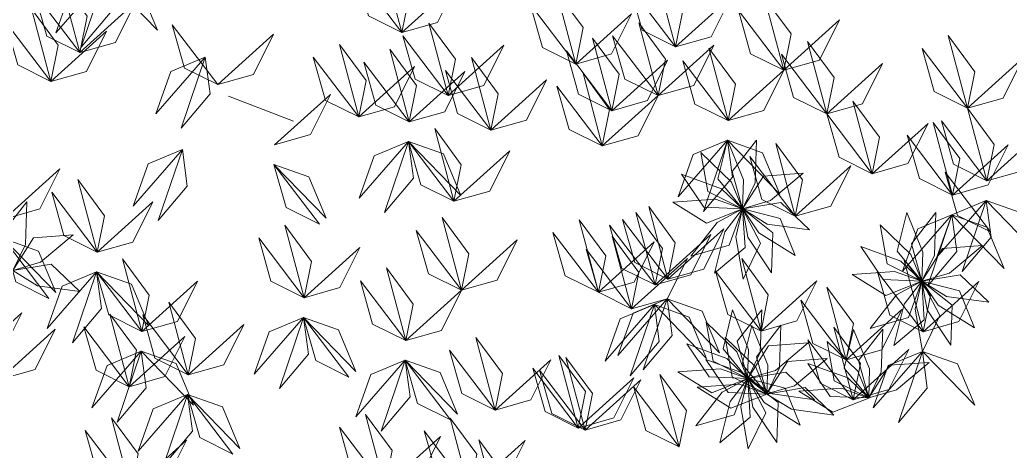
# Model space of a CAD drawing. Header units: inches. Extents: x 4350 to 28384, y -6772 to 993.
# Drawn here: x 19204.6 to 19283.8, y -785 to -750.6 of the extents above; entities that cross this region are included whole.
import ezdxf

# ---------------------------------------------------------------- set-up
doc = ezdxf.new("R2010")
doc.units = ezdxf.units.IN
doc.header["$MEASUREMENT"] = 0
doc.layers.add('ARREDAMENTO', color=2, linetype='Continuous', lineweight=18)

# ---------------------------------------------------------------- blocks, each defined once
blk = doc.blocks.new('jacaranda')
at = {"layer": 'ARREDAMENTO', "linetype": 'Continuous'}
blk.add_line((13980.176, 19420.444), (13974.996, 19418.455), dxfattribs=at)
at = {"layer": 'ARREDAMENTO', "lineweight": 0}
for points in [[(13966.331, 19425.523), (13965.746, 19428.429), (13967.873, 19431.319), (13966.331, 19425.523)], [(13966.331, 19425.523), (13968.984, 19426.844), (13969.961, 19430.297), (13966.331, 19425.523)], [(13944.465, 19424.381), (13943.88, 19427.287), (13946.008, 19430.177), (13944.465, 19424.381)], [(13944.465, 19424.381), (13943.88, 19427.287), (13946.008, 19430.177), (13944.465, 19424.381)], [(13966.331, 19425.523), (13963.478, 19426.33), (13961.879, 19429.542), (13966.331, 19425.523)], [(13990.037, 19430.02), (13987.245, 19429.024), (13985.863, 19425.712), (13990.037, 19430.02)], [(13990.037, 19430.02), (13989.648, 19427.081), (13991.963, 19424.339), (13990.037, 19430.02)], [(13990.037, 19430.02), (13992.773, 19428.879), (13993.979, 19425.498), (13990.037, 19430.02)], [(13992.059, 19423.916), (13991.474, 19426.822), (13993.602, 19429.712), (13992.059, 19423.916)], [(13944.465, 19424.381), (13947.119, 19425.702), (13948.096, 19429.155), (13944.465, 19424.381)], [(13944.465, 19424.381), (13947.119, 19425.702), (13948.096, 19429.155), (13944.465, 19424.381)], [(13952.438, 19423.004), (13951.853, 19425.91), (13953.98, 19428.8), (13952.438, 19423.004)], [(13992.059, 19423.916), (13994.713, 19425.237), (13995.69, 19428.69), (13992.059, 19423.916)], [(13935.81, 19422.502), (13935.225, 19425.409), (13937.352, 19428.299), (13935.81, 19422.502)], [(13944.465, 19424.381), (13941.613, 19425.188), (13940.013, 19428.4), (13944.465, 19424.381)], [(13944.465, 19424.381), (13941.613, 19425.188), (13940.013, 19428.4), (13944.465, 19424.381)], [(13992.059, 19423.916), (13989.207, 19424.723), (13987.607, 19427.935), (13992.059, 19423.916)], [(13935.81, 19422.502), (13938.464, 19423.824), (13939.441, 19427.277), (13935.81, 19422.502)], [(13952.438, 19423.004), (13955.092, 19424.325), (13956.069, 19427.778), (13952.438, 19423.004)], [(13994.377, 19421.607), (13993.792, 19424.513), (13995.919, 19427.403), (13994.377, 19421.607)], [(13935.81, 19422.502), (13932.957, 19423.309), (13931.358, 19426.522), (13935.81, 19422.502)], [(13952.438, 19423.004), (13949.585, 19423.811), (13947.986, 19427.023), (13952.438, 19423.004)], [(13994.377, 19421.607), (13997.03, 19422.928), (13998.007, 19426.381), (13994.377, 19421.607)], [(13945.862, 19420.486), (13945.277, 19423.392), (13947.404, 19426.282), (13945.862, 19420.486)], [(13962.624, 19420.48), (13962.039, 19423.386), (13964.166, 19426.276), (13962.624, 19420.48)], [(13981.042, 19421.361), (13983.696, 19422.682), (13984.673, 19426.135), (13981.042, 19421.361)], [(13994.377, 19421.607), (13991.524, 19422.414), (13989.924, 19425.626), (13994.377, 19421.607)], [(13921.132, 19419.48), (13920.547, 19422.386), (13922.675, 19425.276), (13921.132, 19419.48)], [(13932.372, 19419.021), (13931.788, 19421.927), (13933.915, 19424.817), (13932.372, 19419.021)], [(13945.862, 19420.486), (13948.516, 19421.807), (13949.493, 19425.26), (13945.862, 19420.486)], [(13949.558, 19419.281), (13948.973, 19422.188), (13951.101, 19425.078), (13949.558, 19419.281)], [(13962.624, 19420.48), (13965.278, 19421.801), (13966.255, 19425.254), (13962.624, 19420.48)], [(13981.042, 19421.361), (13978.189, 19422.167), (13976.59, 19425.38), (13981.042, 19421.361)], [(13921.132, 19419.48), (13923.786, 19420.801), (13924.763, 19424.254), (13921.132, 19419.48)], [(13940.262, 19418.483), (13939.677, 19421.39), (13941.804, 19424.28), (13940.262, 19418.483)], [(13945.862, 19420.486), (13943.009, 19421.293), (13941.41, 19424.505), (13945.862, 19420.486)], [(13949.558, 19419.281), (13952.212, 19420.602), (13953.189, 19424.055), (13949.558, 19419.281)], [(13962.624, 19420.48), (13959.771, 19421.287), (13958.172, 19424.499), (13962.624, 19420.48)], [(13965.745, 19418.392), (13965.16, 19421.298), (13967.287, 19424.188), (13965.745, 19418.392)], [(13969.775, 19418.78), (13969.19, 19421.687), (13971.317, 19424.577), (13969.775, 19418.78)], [(13921.132, 19419.48), (13918.28, 19420.287), (13916.68, 19423.499), (13921.132, 19419.48)], [(13932.372, 19419.021), (13935.026, 19420.342), (13936.003, 19423.795), (13932.372, 19419.021)], [(13940.262, 19418.483), (13942.916, 19419.804), (13943.893, 19423.257), (13940.262, 19418.483)], [(13949.558, 19419.281), (13946.706, 19420.088), (13945.106, 19423.301), (13949.558, 19419.281)], [(13959.225, 19417.727), (13958.64, 19420.633), (13960.767, 19423.523), (13959.225, 19417.727)], [(13965.745, 19418.392), (13968.398, 19419.713), (13969.375, 19423.166), (13965.745, 19418.392)], [(13969.775, 19418.78), (13972.429, 19420.101), (13973.406, 19423.554), (13969.775, 19418.78)], [(13982.052, 19423.562), (13981.662, 19420.624), (13983.978, 19417.882), (13982.052, 19423.562)], [(13982.052, 19423.562), (13984.788, 19422.421), (13985.993, 19419.041), (13982.052, 19423.562)], [(13932.372, 19419.021), (13929.52, 19419.828), (13927.92, 19423.04), (13932.372, 19419.021)], [(13940.262, 19418.483), (13937.409, 19419.29), (13935.81, 19422.502), (13940.262, 19418.483)], [(13959.225, 19417.727), (13961.879, 19419.048), (13962.856, 19422.501), (13959.225, 19417.727)], [(13965.745, 19418.392), (13962.892, 19419.199), (13961.293, 19422.411), (13965.745, 19418.392)], [(13969.775, 19418.78), (13966.922, 19419.587), (13965.323, 19422.8), (13969.775, 19418.78)], [(13950.314, 19416.467), (13949.729, 19419.373), (13951.857, 19422.263), (13950.314, 19416.467)], [(13959.225, 19417.727), (13956.372, 19418.534), (13954.773, 19421.746), (13959.225, 19417.727)], [(13950.314, 19416.467), (13952.968, 19417.788), (13953.945, 19421.241), (13950.314, 19416.467)], [(13928.742, 19414.247), (13928.157, 19417.153), (13930.284, 19420.043), (13928.742, 19414.247)], [(13950.314, 19416.467), (13947.462, 19417.274), (13945.862, 19420.486), (13950.314, 19416.467)], [(13976.497, 19416.56), (13973.644, 19417.366), (13972.044, 19420.579), (13976.497, 19416.56)], [(13919.59, 19413.684), (13919.005, 19416.59), (13921.132, 19419.48), (13919.59, 19413.684)], [(13919.59, 19413.684), (13922.244, 19415.005), (13923.221, 19418.458), (13919.59, 19413.684)], [(13928.742, 19414.247), (13931.395, 19415.568), (13932.372, 19419.021), (13928.742, 19414.247)], [(13919.59, 19413.684), (13916.737, 19414.49), (13915.138, 19417.703), (13919.59, 19413.684)], [(13922.326, 19412.543), (13921.741, 19415.449), (13923.869, 19418.339), (13922.326, 19412.543)], [(13928.742, 19414.247), (13925.889, 19415.054), (13924.29, 19418.266), (13928.742, 19414.247)], [(13962.166, 19412.051), (13961.581, 19414.957), (13963.709, 19417.847), (13962.166, 19412.051)], [(13922.326, 19412.543), (13924.98, 19413.864), (13925.957, 19417.317), (13922.326, 19412.543)], [(13940.314, 19416.916), (13937.522, 19415.921), (13936.141, 19412.609), (13940.314, 19416.916)], [(13937.984, 19416.935), (13938.103, 19413.529), (13939.107, 19411.452), (13939.937, 19414.423), (13937.984, 19416.935)], [(13940.314, 19416.916), (13939.038, 19413.756), (13939.11, 19411.451), (13941.076, 19413.827), (13940.314, 19416.916)], [(13940.314, 19416.916), (13939.925, 19413.978), (13942.24, 19411.236), (13940.314, 19416.916)], [(13940.314, 19416.916), (13943.05, 19415.775), (13944.256, 19412.395), (13940.314, 19416.916)], [(13965.797, 19416.825), (13963.005, 19415.829), (13961.623, 19412.517), (13965.797, 19416.825)], [(13962.166, 19412.051), (13964.82, 19413.372), (13965.797, 19416.825), (13962.166, 19412.051)], [(13962.166, 19412.051), (13964.82, 19413.372), (13965.797, 19416.825), (13962.166, 19412.051)], [(13965.797, 19416.825), (13965.407, 19413.886), (13967.723, 19411.145), (13965.797, 19416.825)], [(13965.797, 19416.825), (13968.533, 19415.684), (13969.738, 19412.304), (13965.797, 19416.825)], [(13922.326, 19412.543), (13919.473, 19413.35), (13917.874, 19416.562), (13922.326, 19412.543)], [(13934.907, 19410.857), (13934.322, 19413.764), (13936.45, 19416.654), (13934.907, 19410.857)], [(13962.166, 19412.051), (13959.314, 19412.857), (13957.714, 19416.07), (13962.166, 19412.051)], [(13983.869, 19416.186), (13983.479, 19413.247), (13985.795, 19410.506), (13983.869, 19416.186)], [(13983.869, 19416.186), (13986.605, 19415.045), (13987.81, 19411.665), (13983.869, 19416.186)], [(13934.907, 19410.857), (13937.561, 19412.178), (13938.538, 19415.632), (13934.907, 19410.857)], [(13942.436, 19415.951), (13939.984, 19413.583), (13939.113, 19411.448), (13941.875, 19412.819), (13942.436, 19415.951)], [(13934.907, 19410.857), (13932.055, 19411.664), (13930.455, 19414.877), (13934.907, 19410.857)], [(13976.549, 19414.993), (13973.757, 19413.997), (13972.375, 19410.685), (13976.549, 19414.993)], [(13972.918, 19410.219), (13975.572, 19411.54), (13976.549, 19414.993), (13972.918, 19410.219)], [(13998.106, 19410.628), (13995.253, 19411.435), (13993.654, 19414.647), (13998.106, 19410.628)], [(13998.106, 19410.628), (13995.253, 19411.435), (13993.654, 19414.647), (13998.106, 19410.628)], [(13919.284, 19409.596), (13921.938, 19410.917), (13922.915, 19414.37), (13919.284, 19409.596)], [(13934.273, 19414.286), (13936.885, 19412.095), (13939.1, 19411.451), (13937.447, 19414.056), (13934.273, 19414.286)], [(13943.981, 19414.206), (13940.778, 19413.041), (13939.113, 19411.444), (13942.195, 19411.573), (13943.981, 19414.206)], [(13990.68, 19407.987), (13990.095, 19410.893), (13992.223, 19413.783), (13990.68, 19407.987)], [(13919.642, 19412.117), (13916.85, 19411.121), (13915.468, 19407.809), (13919.642, 19412.117)], [(13919.642, 19412.117), (13919.253, 19409.178), (13921.568, 19406.436), (13919.642, 19412.117)], [(13919.642, 19412.117), (13922.378, 19410.976), (13923.584, 19407.596), (13919.642, 19412.117)], [(13944.683, 19411.984), (13941.283, 19412.222), (13939.113, 19411.44), (13941.981, 19410.305), (13944.683, 19411.984)], [(13990.68, 19407.987), (13993.334, 19409.308), (13994.311, 19412.761), (13990.68, 19407.987)], [(13933.76, 19409.755), (13937.135, 19410.23), (13939.096, 19411.445), (13936.054, 19411.96), (13933.76, 19409.755)], [(13934.909, 19407.727), (13937.799, 19409.534), (13939.096, 19411.441), (13936.108, 19410.675), (13934.909, 19407.727)], [(13936.783, 19406.342), (13938.689, 19409.168), (13939.097, 19411.438), (13936.68, 19409.522), (13936.783, 19406.342)], [(13939.059, 19405.839), (13939.651, 19409.196), (13939.1, 19411.436), (13937.671, 19408.702), (13939.059, 19405.839)], [(13941.342, 19406.305), (13940.518, 19409.612), (13939.104, 19411.435), (13938.91, 19408.356), (13941.342, 19406.305)], [(13943.239, 19407.659), (13941.14, 19410.345), (13939.108, 19411.435), (13940.183, 19408.544), (13943.239, 19407.659)], [(13945.068, 19405.829), (13944.483, 19408.735), (13946.61, 19411.625), (13945.068, 19405.829)], [(13990.68, 19407.987), (13987.828, 19408.794), (13986.228, 19412.006), (13990.68, 19407.987)], [(13996.296, 19412.012), (13996.415, 19408.606), (13997.419, 19406.529), (13998.248, 19409.5), (13996.296, 19412.012)], [(13922.378, 19410.976), (13919.586, 19409.98), (13918.205, 19406.668), (13922.378, 19410.976)], [(13922.378, 19410.976), (13921.989, 19408.037), (13924.304, 19405.296), (13922.378, 19410.976)], [(13922.378, 19410.976), (13925.114, 19409.835), (13926.32, 19406.455), (13922.378, 19410.976)], [(13923.66, 19411.158), (13923.779, 19407.752), (13924.783, 19405.675), (13925.612, 19408.646), (13923.66, 19411.158)], [(13925.99, 19411.139), (13924.714, 19407.979), (13924.786, 19405.673), (13926.752, 19408.05), (13925.99, 19411.139)], [(13945.068, 19405.829), (13947.722, 19407.15), (13948.699, 19410.603), (13945.068, 19405.829)], [(13946.103, 19405.362), (13945.518, 19408.268), (13947.646, 19411.158), (13946.103, 19405.362)], [(13950.627, 19404.776), (13950.042, 19407.682), (13952.169, 19410.572), (13950.627, 19404.776)], [(13961.56, 19404.944), (13960.975, 19407.85), (13963.103, 19410.74), (13961.56, 19404.944)], [(13928.112, 19410.174), (13925.66, 19407.806), (13924.788, 19405.67), (13927.551, 19407.042), (13928.112, 19410.174)], [(13945.068, 19405.829), (13942.215, 19406.635), (13940.616, 19409.848), (13945.068, 19405.829)], [(13946.103, 19405.362), (13948.757, 19406.683), (13949.734, 19410.136), (13946.103, 19405.362)], [(13961.56, 19404.944), (13964.214, 19406.265), (13965.191, 19409.718), (13961.56, 19404.944)], [(13974.14, 19404.341), (13973.555, 19407.248), (13975.682, 19410.138), (13974.14, 19404.341)], [(13946.103, 19405.362), (13943.251, 19406.168), (13941.651, 19409.381), (13946.103, 19405.362)], [(13947.973, 19403.455), (13947.388, 19406.361), (13949.515, 19409.251), (13947.973, 19403.455)], [(13950.627, 19404.776), (13953.28, 19406.097), (13954.257, 19409.55), (13950.627, 19404.776)], [(13961.56, 19404.944), (13958.708, 19405.751), (13957.108, 19408.963), (13961.56, 19404.944)], [(13974.14, 19404.341), (13976.793, 19405.662), (13977.77, 19409.116), (13974.14, 19404.341)], [(13992.585, 19409.362), (13995.196, 19407.172), (13997.411, 19406.528), (13995.759, 19409.133), (13992.585, 19409.362)], [(13998.158, 19409.061), (13995.366, 19408.066), (13993.984, 19404.754), (13998.158, 19409.061)], [(13994.527, 19404.287), (13997.181, 19405.608), (13998.158, 19409.061), (13994.527, 19404.287)], [(13919.949, 19408.508), (13922.56, 19406.317), (13924.775, 19405.674), (13923.123, 19408.278), (13919.949, 19408.508)], [(13929.657, 19408.429), (13926.454, 19407.263), (13924.789, 19405.667), (13927.871, 19405.796), (13929.657, 19408.429)], [(13950.627, 19404.776), (13947.774, 19405.583), (13946.174, 19408.795), (13950.627, 19404.776)], [(13947.973, 19403.455), (13950.627, 19404.776), (13951.604, 19408.229), (13947.973, 19403.455)], [(13974.14, 19404.341), (13971.287, 19405.148), (13969.687, 19408.361), (13974.14, 19404.341)], [(13924.682, 19401.629), (13924.097, 19404.535), (13926.225, 19407.425), (13924.682, 19401.629)], [(13937.634, 19401.681), (13937.049, 19404.587), (13939.176, 19407.477), (13937.634, 19401.681)], [(13947.973, 19403.455), (13945.12, 19404.262), (13943.521, 19407.474), (13947.973, 19403.455)], [(13987.102, 19401.646), (13986.517, 19404.552), (13988.644, 19407.442), (13987.102, 19401.646)], [(13966.012, 19400.925), (13965.427, 19403.831), (13967.555, 19406.721), (13966.012, 19400.925)], [(13992.072, 19404.832), (13995.447, 19405.307), (13997.407, 19406.522), (13994.366, 19407.037), (13992.072, 19404.832)], [(13919.436, 19403.978), (13922.811, 19404.452), (13924.771, 19405.668), (13921.73, 19406.182), (13919.436, 19403.978)], [(13924.682, 19401.629), (13927.336, 19402.95), (13928.313, 19406.403), (13924.682, 19401.629)], [(13930.359, 19406.207), (13926.959, 19406.444), (13924.789, 19405.663), (13927.656, 19404.527), (13930.359, 19406.207)], [(13937.634, 19401.681), (13940.288, 19403.002), (13941.265, 19406.455), (13937.634, 19401.681)], [(13990.733, 19406.42), (13987.94, 19405.425), (13986.559, 19402.113), (13990.733, 19406.42)], [(13987.102, 19401.646), (13989.756, 19402.967), (13990.733, 19406.42), (13987.102, 19401.646)], [(13990.733, 19406.42), (13990.343, 19403.481), (13992.659, 19400.74), (13990.733, 19406.42)], [(13990.733, 19406.42), (13993.469, 19405.279), (13994.674, 19401.899), (13990.733, 19406.42)], [(13924.682, 19401.629), (13921.83, 19402.435), (13920.23, 19405.648), (13924.682, 19401.629)], [(13920.585, 19401.95), (13923.475, 19403.756), (13924.772, 19405.664), (13921.784, 19404.897), (13920.585, 19401.95)], [(13922.459, 19400.565), (13924.365, 19403.39), (13924.773, 19405.661), (13922.356, 19403.745), (13922.459, 19400.565)], [(13924.735, 19400.062), (13925.326, 19403.418), (13924.776, 19405.658), (13923.347, 19402.925), (13924.735, 19400.062)], [(13927.018, 19400.528), (13926.193, 19403.835), (13924.78, 19405.657), (13924.586, 19402.579), (13927.018, 19400.528)], [(13928.915, 19401.882), (13926.816, 19404.568), (13924.783, 19405.658), (13925.858, 19402.767), (13928.915, 19401.882)], [(13930.833, 19399.38), (13930.248, 19402.286), (13932.376, 19405.176), (13930.833, 19399.38)], [(13937.634, 19401.681), (13934.781, 19402.487), (13933.182, 19405.7), (13937.634, 19401.681)], [(13966.012, 19400.925), (13963.16, 19401.732), (13961.56, 19404.944), (13966.012, 19400.925)], [(13966.012, 19400.925), (13968.666, 19402.246), (13969.643, 19405.699), (13966.012, 19400.925)], [(13987.102, 19401.646), (13984.249, 19402.453), (13982.65, 19405.665), (13987.102, 19401.646)], [(13930.833, 19399.38), (13933.487, 19400.701), (13934.464, 19404.154), (13930.833, 19399.38)], [(13945.12, 19404.262), (13942.328, 19403.266), (13940.946, 19399.954), (13945.12, 19404.262)], [(13945.12, 19404.262), (13944.731, 19401.323), (13947.046, 19398.581), (13945.12, 19404.262)], [(13945.12, 19404.262), (13947.856, 19403.121), (13949.062, 19399.741), (13945.12, 19404.262)], [(13930.833, 19399.38), (13927.981, 19400.187), (13926.381, 19403.399), (13930.833, 19399.38)], [(13937.574, 19403.384), (13937.693, 19399.977), (13938.697, 19397.901), (13939.527, 19400.871), (13937.574, 19403.384)], [(13939.905, 19403.365), (13938.628, 19400.204), (13938.701, 19397.899), (13940.667, 19400.275), (13939.905, 19403.365)], [(13946.156, 19403.795), (13943.363, 19402.799), (13941.982, 19399.487), (13946.156, 19403.795)], [(13946.156, 19403.795), (13945.766, 19400.856), (13948.082, 19398.114), (13946.156, 19403.795)], [(13946.156, 19403.795), (13948.892, 19402.654), (13950.097, 19399.274), (13946.156, 19403.795)], [(13983.404, 19398.193), (13982.819, 19401.099), (13984.947, 19403.989), (13983.404, 19398.193)], [(13974.192, 19402.774), (13971.4, 19401.779), (13970.018, 19398.467), (13974.192, 19402.774)], [(13970.561, 19398), (13973.215, 19399.321), (13974.192, 19402.774), (13970.561, 19398)], [(13974.192, 19402.774), (13973.802, 19399.836), (13976.118, 19397.094), (13974.192, 19402.774)], [(13974.192, 19402.774), (13976.928, 19401.634), (13978.133, 19398.253), (13974.192, 19402.774)], [(13983.404, 19398.193), (13986.058, 19399.514), (13987.035, 19402.967), (13983.404, 19398.193)], [(13988.117, 19397.239), (13987.532, 19400.145), (13989.66, 19403.035), (13988.117, 19397.239)], [(14001.137, 19399.132), (13998.285, 19399.938), (13996.685, 19403.151), (14001.137, 19399.132)], [(13927.902, 19401.833), (13928.022, 19398.427), (13929.025, 19396.35), (13929.855, 19399.321), (13927.902, 19401.833)], [(13930.233, 19401.814), (13928.956, 19398.654), (13929.029, 19396.348), (13930.995, 19398.725), (13930.233, 19401.814)], [(13930.261, 19396.199), (13929.676, 19399.105), (13931.804, 19401.995), (13930.261, 19396.199)], [(13936.046, 19402.143), (13936.166, 19398.737), (13937.169, 19396.66), (13937.999, 19399.631), (13936.046, 19402.143)], [(13938.377, 19402.124), (13937.1, 19398.964), (13937.173, 19396.658), (13939.139, 19399.035), (13938.377, 19402.124)], [(13942.026, 19402.399), (13939.574, 19400.032), (13938.703, 19397.896), (13941.466, 19399.267), (13942.026, 19402.399)], [(13983.404, 19398.193), (13980.552, 19398.999), (13978.952, 19402.212), (13983.404, 19398.193)], [(13988.117, 19397.239), (13990.771, 19398.56), (13991.748, 19402.013), (13988.117, 19397.239)], [(13998.484, 19397.811), (13995.631, 19398.617), (13994.031, 19401.83), (13998.484, 19397.811)], [(13940.498, 19401.159), (13938.047, 19398.791), (13937.175, 19396.656), (13939.938, 19398.027), (13940.498, 19401.159)], [(13958.883, 19395.377), (13958.298, 19398.283), (13960.425, 19401.173), (13958.883, 19395.377)], [(13988.117, 19397.239), (13985.265, 19398.046), (13983.665, 19401.258), (13988.117, 19397.239)], [(13930.261, 19396.199), (13927.409, 19397.006), (13925.809, 19400.218), (13930.261, 19396.199)], [(13932.354, 19400.849), (13929.903, 19398.481), (13929.031, 19396.346), (13931.794, 19397.717), (13932.354, 19400.849)], [(13930.261, 19396.199), (13932.915, 19397.52), (13933.892, 19400.973), (13930.261, 19396.199)], [(13933.864, 19400.734), (13936.475, 19398.543), (13938.69, 19397.9), (13937.037, 19400.504), (13933.864, 19400.734)], [(13943.571, 19400.655), (13940.369, 19399.489), (13938.704, 19397.892), (13941.786, 19398.021), (13943.571, 19400.655)], [(13924.735, 19400.062), (13921.942, 19399.066), (13920.561, 19395.754), (13924.735, 19400.062)], [(13924.735, 19400.062), (13924.345, 19397.123), (13926.661, 19394.381), (13924.735, 19400.062)], [(13924.735, 19400.062), (13927.471, 19398.921), (13928.676, 19395.541), (13924.735, 19400.062)], [(13932.336, 19399.493), (13934.947, 19397.303), (13937.162, 19396.659), (13935.51, 19399.264), (13932.336, 19399.493)], [(13942.044, 19399.414), (13938.841, 19398.248), (13937.176, 19396.652), (13940.258, 19396.781), (13942.044, 19399.414)], [(13951.696, 19393.78), (13951.111, 19396.686), (13953.239, 19399.576), (13951.696, 19393.78)], [(13952.237, 19393.939), (13951.652, 19396.846), (13953.779, 19399.736), (13952.237, 19393.939)], [(13958.883, 19395.377), (13956.03, 19396.183), (13954.431, 19399.396), (13958.883, 19395.377)], [(13958.883, 19395.377), (13961.536, 19396.698), (13962.513, 19400.151), (13958.883, 19395.377)], [(13987.154, 19400.079), (13984.362, 19399.084), (13982.98, 19395.772), (13987.154, 19400.079)], [(13987.154, 19400.079), (13986.765, 19397.14), (13989.08, 19394.399), (13987.154, 19400.079)], [(13987.154, 19400.079), (13989.89, 19398.938), (13991.096, 19395.558), (13987.154, 19400.079)], [(13924.192, 19399.183), (13926.803, 19396.993), (13929.018, 19396.349), (13927.366, 19398.954), (13924.192, 19399.183)], [(13933.9, 19399.104), (13930.697, 19397.938), (13929.032, 19396.342), (13932.114, 19396.471), (13933.9, 19399.104)], [(13944.274, 19398.432), (13940.873, 19398.67), (13938.703, 19397.889), (13941.571, 19396.753), (13944.274, 19398.432)], [(13952.237, 19393.939), (13954.891, 19395.26), (13955.868, 19398.714), (13952.237, 19393.939)], [(13966.065, 19399.358), (13963.272, 19398.363), (13961.891, 19395.051), (13966.065, 19399.358)], [(13962.434, 19394.584), (13965.088, 19395.905), (13966.065, 19399.358), (13962.434, 19394.584)], [(13966.065, 19399.358), (13965.675, 19396.419), (13967.991, 19393.678), (13966.065, 19399.358)], [(13966.065, 19399.358), (13968.801, 19398.217), (13970.006, 19394.837), (13966.065, 19399.358)], [(13933.35, 19396.203), (13936.726, 19396.678), (13938.686, 19397.893), (13935.645, 19398.408), (13933.35, 19396.203)], [(13934.499, 19394.176), (13937.39, 19395.982), (13938.686, 19397.89), (13935.699, 19397.123), (13934.499, 19394.176)], [(13936.374, 19392.79), (13938.279, 19395.616), (13938.688, 19397.886), (13936.27, 19395.971), (13936.374, 19392.79)], [(13938.649, 19392.287), (13939.241, 19395.644), (13938.691, 19397.884), (13937.261, 19395.151), (13938.649, 19392.287)], [(13940.933, 19392.753), (13940.108, 19396.06), (13938.694, 19397.883), (13938.5, 19394.805), (13940.933, 19392.753)], [(13942.829, 19394.108), (13940.731, 19396.794), (13938.698, 19397.884), (13939.773, 19394.992), (13942.829, 19394.108)], [(13944.17, 19392.431), (13943.585, 19395.337), (13945.712, 19398.227), (13944.17, 19392.431)], [(13952.237, 19393.939), (13949.384, 19394.746), (13947.785, 19397.959), (13952.237, 19393.939)], [(13951.696, 19393.78), (13954.35, 19395.101), (13955.327, 19398.554), (13951.696, 19393.78)], [(13934.602, 19396.882), (13931.202, 19397.12), (13929.031, 19396.338), (13931.899, 19395.203), (13934.602, 19396.882)], [(13931.823, 19394.963), (13935.198, 19395.438), (13937.158, 19396.653), (13934.117, 19397.168), (13931.823, 19394.963)], [(13942.746, 19397.192), (13939.346, 19397.43), (13937.175, 19396.648), (13940.043, 19395.513), (13942.746, 19397.192)], [(13944.17, 19392.431), (13946.824, 19393.752), (13947.801, 19397.205), (13944.17, 19392.431)], [(13951.696, 19393.78), (13948.844, 19394.587), (13947.244, 19397.799), (13951.696, 19393.78)], [(13983.456, 19396.626), (13980.664, 19395.63), (13979.283, 19392.318), (13983.456, 19396.626)], [(13979.826, 19391.852), (13982.479, 19393.173), (13983.456, 19396.626), (13979.826, 19391.852)], [(13983.456, 19396.626), (13983.067, 19393.687), (13985.382, 19390.945), (13983.456, 19396.626)], [(13983.456, 19396.626), (13986.193, 19395.485), (13987.398, 19392.105), (13983.456, 19396.626)], [(13960.922, 19388.937), (13960.337, 19391.843), (13962.465, 19394.733), (13960.922, 19388.937)], [(13967.692, 19389.236), (13967.107, 19392.143), (13969.234, 19395.033), (13967.692, 19389.236)], [(13987.998, 19388.965), (13987.413, 19391.871), (13989.541, 19394.761), (13987.998, 19388.965)], [(13967.692, 19389.236), (13970.346, 19390.557), (13971.323, 19394.011), (13967.692, 19389.236)], [(13960.922, 19388.937), (13963.576, 19390.258), (13964.553, 19393.711), (13960.922, 19388.937)], [(13967.692, 19389.236), (13964.839, 19390.043), (13963.24, 19393.256), (13967.692, 19389.236)], [(13987.998, 19388.965), (13990.652, 19390.286), (13991.629, 19393.739), (13987.998, 19388.965)], [(13960.922, 19388.937), (13958.07, 19389.743), (13956.47, 19392.956), (13960.922, 19388.937)], [(13958.626, 19387.19), (13958.041, 19390.097), (13960.168, 19392.987), (13958.626, 19387.19)], [(13987.998, 19388.965), (13985.146, 19389.771), (13983.546, 19392.984), (13987.998, 19388.965)]]:
    blk.add_lwpolyline(points, dxfattribs=at)

msp = doc.modelspace()

# ---------------------------------------------------------------- block references
at = {"xscale": -1}
msp.add_blockref('jacaranda', (33201.493, -20177.102), dxfattribs=at)

doc.saveas('drawing.dxf')
